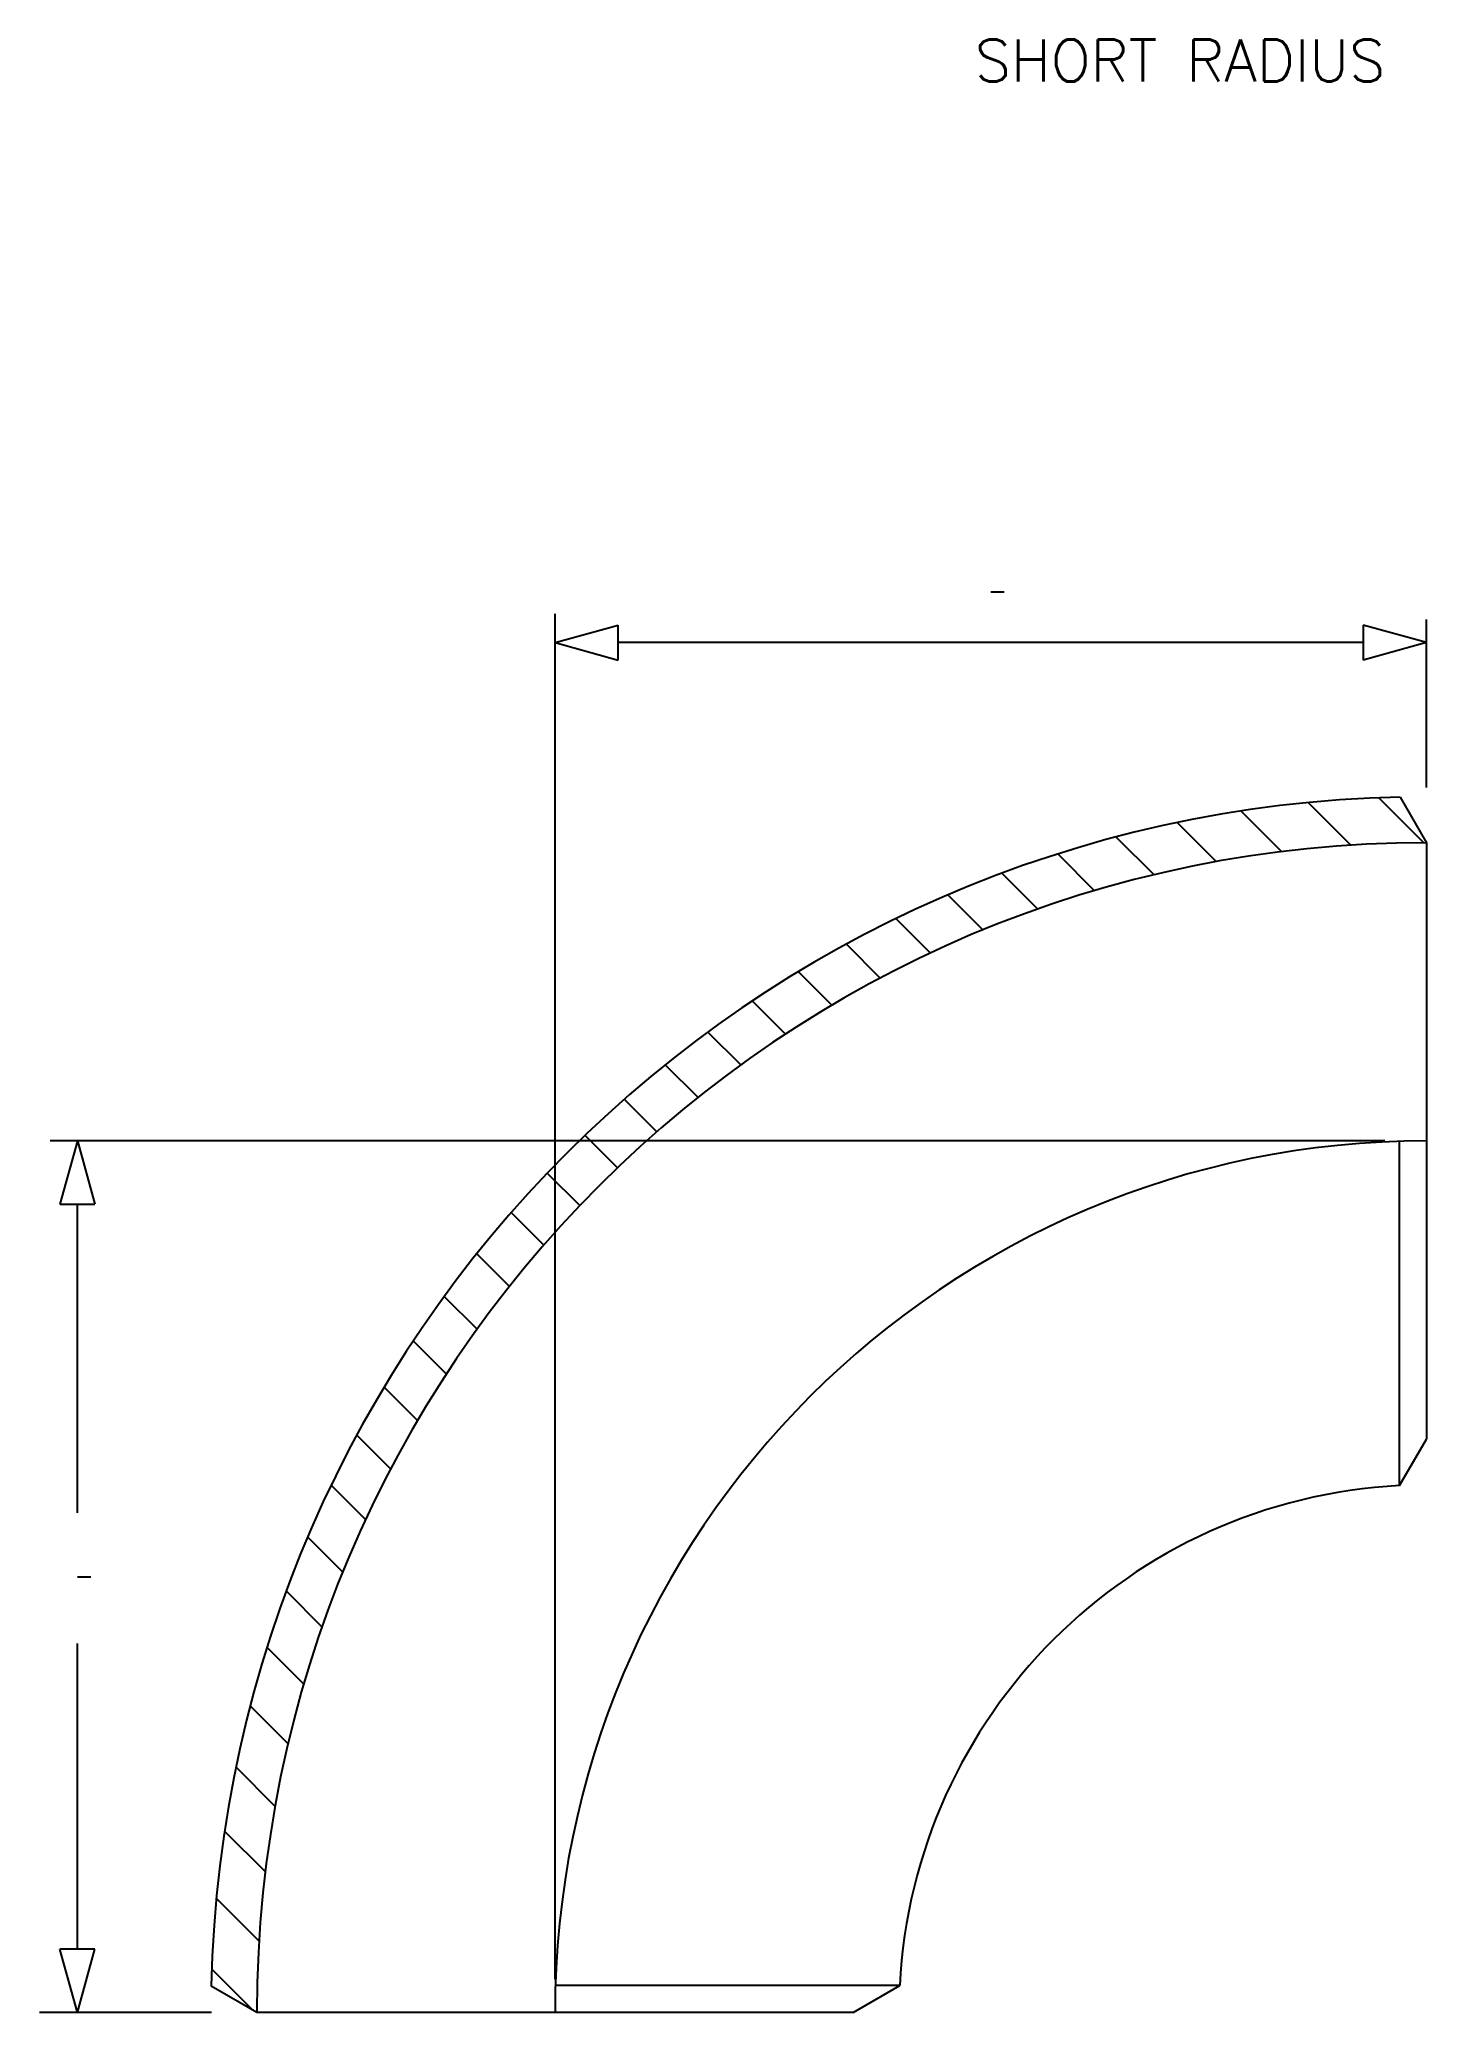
# Model space of a CAD drawing. Extents: x 547 to 1067, y 337 to 1076.
import ezdxf
from ezdxf.enums import TextEntityAlignment as Align

# ---------------------------------------------------------------- set-up
doc = ezdxf.new("R2010")
doc.units = 0
doc.header["$MEASUREMENT"] = 0
doc.layers.add('1', color=7, linetype='CONTINUOUS')
doc.styles.add('ROMANS', font='ROMANS', dxfattribs={"height": 0.2})

msp = doc.modelspace()

# ---------------------------------------------------------------- linework, layer by layer
at = {"layer": '1', "color": 5, "linetype": 'Continuous'}
for p, q in [((903.35, 869.275), (908.35, 869.275)), ((560.85, 500.0125), (565.85, 500.0125))]:
    msp.add_line(p, q, dxfattribs=at)
at = {"layer": '1', "color": 3, "linetype": 'Continuous'}
for p, q in [((739.95, 349.0625), (739.95, 860.975)), ((1066.75, 795.89375), (1066.75, 858.94375)), ((739.95, 850.275), (763.6625, 856.83125)), ((763.66875, 843.71875), (763.6625, 856.83125)), ((1066.75, 850.275), (1043.03125, 856.83125)), ((1043.03125, 856.83125), (1043.0375, 843.71875)), ((739.95, 850.275), (763.66875, 843.71875)), ((1043.03125, 850.275), (763.66875, 850.275)), ((1066.75, 850.275), (1043.0375, 843.71875)), ((1051.15, 663.4125), (550.6875, 663.4125)), ((560.85, 663.4125), (554.29375, 639.69375)), ((560.85, 663.4125), (567.40625, 639.7)), ((554.29375, 639.69375), (567.40625, 639.7)), ((560.85, 524), (560.85, 639.69375)), ((560.85, 360.33125), (560.85, 475)), ((567.40625, 360.33125), (554.29375, 360.325)), ((560.85, 336.6125), (554.29375, 360.325)), ((560.85, 336.6125), (567.40625, 360.33125)), ((611.15, 336.6125), (546.625, 336.6125))]:
    msp.add_line(p, q, dxfattribs=at)
at = {"layer": '1', "color": 7, "linetype": 'Continuous'}
for p, q in [((1065.725, 775.18125), (1048.95625, 791.95)), ((1056.88125, 792.30625), (1066.75, 775.2125)), ((1012.53125, 771.8125), (997.425, 786.9125)), ((1038.38125, 774.24375), (1022.55625, 790.0625)), ((964.68125, 763.09375), (950.55, 777.21875)), ((987.98125, 768.075), (973.46875, 782.5875)), ((942.41875, 757.06875), (928.56875, 770.91875)), ((1066.75, 775.2125), (1066.75, 551.6125)), ((921.0875, 750.11875), (907.575, 763.625)), ((900.60625, 742.3125), (887.44375, 755.475)), ((880.90625, 733.73125), (868.0375, 746.59375)), ((861.93125, 724.41875), (849.3125, 737.0375)), ((843.84375, 714.21875), (831.23125, 726.83125)), ((826.46875, 703.3125), (814.01875, 715.7625)), ((809.71875, 691.78125), (797.41875, 704.08125)), ((793.575, 679.6375), (781.3875, 691.825)), ((778.14375, 666.78125), (765.9125, 679.0125)), ((763.45, 653.19375), (751.2625, 665.38125)), ((1056.66875, 534.15625), (1056.66875, 663.25625)), ((749.3375, 639.025), (737.175, 651.18125)), ((735.8, 624.275), (723.6375, 636.4375)), ((722.9375, 608.85), (710.6625, 621.125)), ((710.85625, 592.65625), (698.525, 604.98125)), ((699.375, 575.85), (686.95625, 588.26875)), ((688.525, 558.4125), (675.98125, 570.95625)), ((678.33125, 540.31875), (665.61875, 553.0375)), ((1056.66875, 534.15625), (1066.75, 551.6125)), ((669.06875, 521.30625), (656.15625, 534.21875)), ((660.54375, 501.54375), (647.3875, 514.7)), ((652.80625, 481), (639.35, 494.45)), ((645.91875, 459.6), (632.10625, 473.4125)), ((639.96875, 437.2625), (625.71875, 451.5125)), ((635.0625, 413.8875), (620.36875, 428.575)), ((631.3375, 389.325), (616.14375, 404.51875)), ((628.975, 363.40625), (613.0875, 379.29375)), ((626.575, 337.525), (611.375, 352.71875)), ((628.15, 336.6125), (611.05625, 346.48125)), ((869.20625, 346.69375), (740.10625, 346.69375)), ((851.75, 336.6125), (869.20625, 346.69375)), ((739.95, 336.6125), (628.15, 336.6125)), ((851.75, 336.6125), (739.95, 336.6125))]:
    msp.add_line(p, q, dxfattribs=at)
for centre, radius, start, end in [((1066.75, 336.6125), 455.800599, 91.241064, 178.759178), ((1066.748125, 336.613875), 438.6, 90, 180), ((1066.748125, 336.613875), 326.799561, 90, 180), ((1066.748125, 336.613875), 197.798914, 92.920564, 177.079436)]:
    msp.add_arc(centre, radius, start, end, dxfattribs=at)

# ---------------------------------------------------------------- texts
at = {"layer": '1', "color": 1, "linetype": 'Continuous', "style": 'ROMANS'}
msp.add_text('          SHORT RADIUS', height=15.81875, dxfattribs=at).set_placement((779.475, 1068.475), align=Align.MIDDLE_LEFT)

doc.saveas('drawing.dxf')
